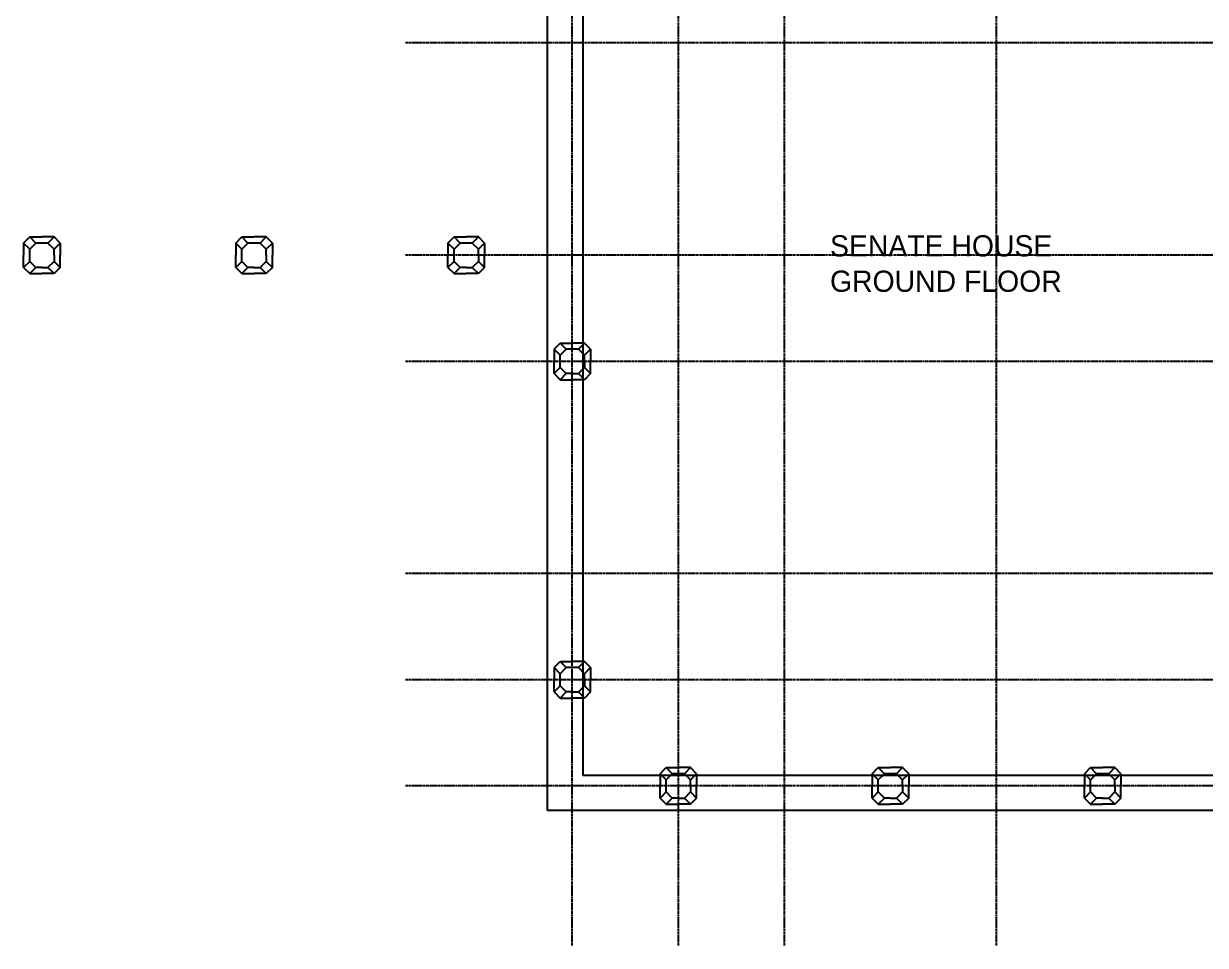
# Model space of a CAD drawing. Header units: millimetres. Extents: x -58291 to 85267, y -25390 to 74943.
# Drawn here: x -58291 to -41580, y -17978 to -4950 of the extents above; entities that cross this region are included whole.
import ezdxf

# ---------------------------------------------------------------- set-up
doc = ezdxf.new("R2010")
doc.units = ezdxf.units.MM
doc.linetypes.add('PCENTRE', pattern=[50.8, 31.75, -6.35, 6.35, -6.35])
doc.linetypes.add('PCENTRE2', pattern=[28.575, 19.05, -3.175, 3.175, -3.175])
for name, color, linetype in [('Basement 01 - General', 1, 'Continuous'), ('Basement 01 - Structural Members', 5, 'Continuous'), ('Boundaries_and_building_grids', 140, 'PCENTRE2'), ('TEXT', 2, 'Continuous')]:
    doc.layers.add(name, color=color, linetype=linetype)

msp = doc.modelspace()

# ---------------------------------------------------------------- linework, layer by layer
at = {"layer": 'Basement 01 - General', "color": 2, "linetype": 'Continuous', "lineweight": -3}
for p, q in [((-50383, 6926, -4600), (-50383, -15574, -4600)), ((-50883, -16074, -4600), (-50883, 6426, -4600)), ((-50383, -15574, -4600), (-23683, -15574, -4600)), ((-23183, -16074, -4600), (-50883, -16074, -4600))]:
    msp.add_line(p, q, dxfattribs=at)
at = {"layer": 'Basement 01 - Structural Members', "color": 5, "linetype": 'Continuous', "lineweight": -3}
for p, q in [((-58291, -8052, -4600), (-58205, -7966, -4600)), ((-58119, -8052, -4600), (-58205, -7966, -4600)), ((-58205, -7966, -4600), (-58033, -7966, -4600)), ((-57861, -7966, -4600), (-58033, -7966, -4600)), ((-57947, -8052, -4600), (-57861, -7966, -4600)), ((-57774, -8052, -4600), (-57861, -7966, -4600)), ((-55291, -8052, -4600), (-55205, -7966, -4600)), ((-55205, -7966, -4600), (-55033, -7966, -4600)), ((-55119, -8052, -4600), (-55205, -7966, -4600)), ((-54861, -7966, -4600), (-55033, -7966, -4600)), ((-54947, -8052, -4600), (-54861, -7966, -4600)), ((-54774, -8052, -4600), (-54861, -7966, -4600)), ((-52291, -8052, -4600), (-52205, -7966, -4600)), ((-52119, -8052, -4600), (-52205, -7966, -4600)), ((-52205, -7966, -4600), (-52033, -7966, -4600)), ((-51861, -7966, -4600), (-52033, -7966, -4600)), ((-51947, -8052, -4600), (-51861, -7966, -4600)), ((-51774, -8052, -4600), (-51861, -7966, -4600)), ((-58291, -8052, -4600), (-58291, -8224, -4600)), ((-58205, -8138, -4600), (-58291, -8052, -4600)), ((-58205, -8138, -4600), (-58119, -8052, -4600)), ((-58205, -8224, -4600), (-58205, -8138, -4600)), ((-58033, -8052, -4600), (-58119, -8052, -4600)), ((-57947, -8052, -4600), (-58033, -8052, -4600)), ((-57947, -8052, -4600), (-57861, -8138, -4600)), ((-57861, -8138, -4600), (-57774, -8052, -4600)), ((-57861, -8224, -4600), (-57861, -8138, -4600)), ((-57774, -8052, -4600), (-57774, -8224, -4600)), ((-55205, -8138, -4600), (-55291, -8052, -4600)), ((-55291, -8052, -4600), (-55291, -8224, -4600)), ((-55205, -8138, -4600), (-55119, -8052, -4600)), ((-55205, -8224, -4600), (-55205, -8138, -4600)), ((-55033, -8052, -4600), (-55119, -8052, -4600)), ((-54947, -8052, -4600), (-55033, -8052, -4600)), ((-54947, -8052, -4600), (-54861, -8138, -4600)), ((-54861, -8138, -4600), (-54774, -8052, -4600)), ((-54861, -8224, -4600), (-54861, -8138, -4600)), ((-54774, -8052, -4600), (-54774, -8224, -4600)), ((-52205, -8138, -4600), (-52291, -8052, -4600)), ((-52291, -8052, -4600), (-52291, -8224, -4600)), ((-52205, -8138, -4600), (-52119, -8052, -4600)), ((-52205, -8224, -4600), (-52205, -8138, -4600)), ((-52033, -8052, -4600), (-52119, -8052, -4600)), ((-51947, -8052, -4600), (-52033, -8052, -4600)), ((-51947, -8052, -4600), (-51861, -8138, -4600)), ((-51861, -8138, -4600), (-51774, -8052, -4600)), ((-51861, -8224, -4600), (-51861, -8138, -4600)), ((-51774, -8052, -4600), (-51774, -8224, -4600)), ((-58291, -8397, -4600), (-58291, -8224, -4600)), ((-58205, -8310, -4600), (-58291, -8397, -4600)), ((-58205, -8310, -4600), (-58205, -8224, -4600)), ((-58119, -8397, -4600), (-58205, -8310, -4600)), ((-57861, -8310, -4600), (-57947, -8397, -4600)), ((-57861, -8224, -4600), (-57861, -8310, -4600)), ((-57861, -8310, -4600), (-57774, -8397, -4600)), ((-57774, -8397, -4600), (-57774, -8224, -4600)), ((-55291, -8397, -4600), (-55291, -8224, -4600)), ((-55205, -8310, -4600), (-55291, -8397, -4600)), ((-55205, -8310, -4600), (-55205, -8224, -4600)), ((-55119, -8397, -4600), (-55205, -8310, -4600)), ((-54861, -8310, -4600), (-54947, -8397, -4600)), ((-54861, -8224, -4600), (-54861, -8310, -4600)), ((-54861, -8310, -4600), (-54774, -8397, -4600)), ((-54774, -8397, -4600), (-54774, -8224, -4600)), ((-52291, -8397, -4600), (-52291, -8224, -4600)), ((-52205, -8310, -4600), (-52291, -8397, -4600)), ((-52205, -8310, -4600), (-52205, -8224, -4600)), ((-52119, -8397, -4600), (-52205, -8310, -4600)), ((-51861, -8310, -4600), (-51947, -8397, -4600)), ((-51861, -8224, -4600), (-51861, -8310, -4600)), ((-51861, -8310, -4600), (-51774, -8397, -4600)), ((-51774, -8397, -4600), (-51774, -8224, -4600)), ((-58291, -8397, -4600), (-58205, -8483, -4600)), ((-58119, -8397, -4600), (-58205, -8483, -4600)), ((-58205, -8483, -4600), (-58033, -8483, -4600)), ((-58033, -8397, -4600), (-58119, -8397, -4600)), ((-58033, -8397, -4600), (-57947, -8397, -4600)), ((-57861, -8483, -4600), (-58033, -8483, -4600)), ((-57947, -8397, -4600), (-57861, -8483, -4600)), ((-57774, -8397, -4600), (-57861, -8483, -4600)), ((-55291, -8397, -4600), (-55205, -8483, -4600)), ((-55119, -8397, -4600), (-55205, -8483, -4600)), ((-55205, -8483, -4600), (-55033, -8483, -4600)), ((-55033, -8397, -4600), (-55119, -8397, -4600)), ((-55033, -8397, -4600), (-54947, -8397, -4600)), ((-54861, -8483, -4600), (-55033, -8483, -4600)), ((-54947, -8397, -4600), (-54861, -8483, -4600)), ((-54774, -8397, -4600), (-54861, -8483, -4600)), ((-52291, -8397, -4600), (-52205, -8483, -4600)), ((-52119, -8397, -4600), (-52205, -8483, -4600)), ((-52205, -8483, -4600), (-52033, -8483, -4600)), ((-52033, -8397, -4600), (-52119, -8397, -4600)), ((-52033, -8397, -4600), (-51947, -8397, -4600)), ((-51861, -8483, -4600), (-52033, -8483, -4600)), ((-51947, -8397, -4600), (-51861, -8483, -4600)), ((-51774, -8397, -4600), (-51861, -8483, -4600)), ((-50791, -9552, -4600), (-50705, -9466, -4600)), ((-50705, -9466, -4600), (-50533, -9466, -4600)), ((-50619, -9552, -4600), (-50705, -9466, -4600)), ((-50361, -9466, -4600), (-50533, -9466, -4600)), ((-50447, -9552, -4600), (-50361, -9466, -4600)), ((-50274, -9552, -4600), (-50361, -9466, -4600)), ((-50791, -9552, -4600), (-50791, -9724, -4600)), ((-50705, -9638, -4600), (-50791, -9552, -4600)), ((-50705, -9638, -4600), (-50619, -9552, -4600)), ((-50705, -9724, -4600), (-50705, -9638, -4600)), ((-50533, -9552, -4600), (-50619, -9552, -4600)), ((-50447, -9552, -4600), (-50533, -9552, -4600)), ((-50447, -9552, -4600), (-50361, -9638, -4600)), ((-50361, -9638, -4600), (-50274, -9552, -4600)), ((-50361, -9724, -4600), (-50361, -9638, -4600)), ((-50274, -9552, -4600), (-50274, -9724, -4600)), ((-50791, -9897, -4600), (-50791, -9724, -4600)), ((-50705, -9810, -4600), (-50791, -9897, -4600)), ((-50705, -9810, -4600), (-50705, -9724, -4600)), ((-50619, -9897, -4600), (-50705, -9810, -4600)), ((-50361, -9810, -4600), (-50447, -9897, -4600)), ((-50361, -9724, -4600), (-50361, -9810, -4600)), ((-50361, -9810, -4600), (-50274, -9897, -4600)), ((-50274, -9897, -4600), (-50274, -9724, -4600)), ((-50791, -9897, -4600), (-50705, -9983, -4600)), ((-50619, -9897, -4600), (-50705, -9983, -4600)), ((-50705, -9983, -4600), (-50533, -9983, -4600)), ((-50533, -9897, -4600), (-50619, -9897, -4600)), ((-50533, -9897, -4600), (-50447, -9897, -4600)), ((-50361, -9983, -4600), (-50533, -9983, -4600)), ((-50447, -9897, -4600), (-50361, -9983, -4600)), ((-50274, -9897, -4600), (-50361, -9983, -4600)), ((-50791, -14052, -4600), (-50705, -13966, -4600)), ((-50619, -14052, -4600), (-50705, -13966, -4600)), ((-50705, -13966, -4600), (-50533, -13966, -4600)), ((-50361, -13966, -4600), (-50533, -13966, -4600)), ((-50447, -14052, -4600), (-50361, -13966, -4600)), ((-50274, -14052, -4600), (-50361, -13966, -4600)), ((-50705, -14138, -4600), (-50791, -14052, -4600)), ((-50791, -14052, -4600), (-50791, -14224, -4600)), ((-50705, -14138, -4600), (-50619, -14052, -4600)), ((-50705, -14224, -4600), (-50705, -14138, -4600)), ((-50533, -14052, -4600), (-50619, -14052, -4600)), ((-50447, -14052, -4600), (-50533, -14052, -4600)), ((-50447, -14052, -4600), (-50361, -14138, -4600)), ((-50361, -14138, -4600), (-50274, -14052, -4600)), ((-50361, -14224, -4600), (-50361, -14138, -4600)), ((-50274, -14052, -4600), (-50274, -14224, -4600)), ((-50791, -14397, -4600), (-50791, -14224, -4600)), ((-50705, -14310, -4600), (-50791, -14397, -4600)), ((-50705, -14310, -4600), (-50705, -14224, -4600)), ((-50619, -14397, -4600), (-50705, -14310, -4600)), ((-50361, -14310, -4600), (-50447, -14397, -4600)), ((-50361, -14224, -4600), (-50361, -14310, -4600)), ((-50361, -14310, -4600), (-50274, -14397, -4600)), ((-50274, -14397, -4600), (-50274, -14224, -4600)), ((-50791, -14397, -4600), (-50705, -14483, -4600)), ((-50619, -14397, -4600), (-50705, -14483, -4600)), ((-50705, -14483, -4600), (-50533, -14483, -4600)), ((-50533, -14397, -4600), (-50619, -14397, -4600)), ((-50533, -14397, -4600), (-50447, -14397, -4600)), ((-50361, -14483, -4600), (-50533, -14483, -4600)), ((-50447, -14397, -4600), (-50361, -14483, -4600)), ((-50274, -14397, -4600), (-50361, -14483, -4600)), ((-49291, -15552, -4600), (-49205, -15466, -4600)), ((-49119, -15552, -4600), (-49205, -15466, -4600)), ((-49205, -15466, -4600), (-49033, -15466, -4600)), ((-48861, -15466, -4600), (-49033, -15466, -4600)), ((-48947, -15552, -4600), (-48861, -15466, -4600)), ((-48774, -15552, -4600), (-48861, -15466, -4600)), ((-46291, -15552, -4600), (-46205, -15466, -4600)), ((-46205, -15466, -4600), (-46033, -15466, -4600)), ((-46119, -15552, -4600), (-46205, -15466, -4600)), ((-45861, -15466, -4600), (-46033, -15466, -4600)), ((-45947, -15552, -4600), (-45861, -15466, -4600)), ((-45774, -15552, -4600), (-45861, -15466, -4600)), ((-43291, -15552, -4600), (-43205, -15466, -4600)), ((-43119, -15552, -4600), (-43205, -15466, -4600)), ((-43205, -15466, -4600), (-43033, -15466, -4600)), ((-42861, -15466, -4600), (-43033, -15466, -4600)), ((-42947, -15552, -4600), (-42861, -15466, -4600)), ((-42774, -15552, -4600), (-42861, -15466, -4600)), ((-49291, -15552, -4600), (-49291, -15724, -4600)), ((-49205, -15638, -4600), (-49291, -15552, -4600)), ((-49205, -15638, -4600), (-49119, -15552, -4600)), ((-49205, -15724, -4600), (-49205, -15638, -4600)), ((-49033, -15552, -4600), (-49119, -15552, -4600)), ((-48947, -15552, -4600), (-49033, -15552, -4600)), ((-48947, -15552, -4600), (-48861, -15638, -4600)), ((-48861, -15638, -4600), (-48774, -15552, -4600)), ((-48861, -15724, -4600), (-48861, -15638, -4600)), ((-48774, -15552, -4600), (-48774, -15724, -4600)), ((-46291, -15552, -4600), (-46291, -15724, -4600)), ((-46205, -15638, -4600), (-46291, -15552, -4600)), ((-46205, -15638, -4600), (-46119, -15552, -4600)), ((-46205, -15724, -4600), (-46205, -15638, -4600)), ((-46033, -15552, -4600), (-46119, -15552, -4600)), ((-45947, -15552, -4600), (-46033, -15552, -4600)), ((-45947, -15552, -4600), (-45861, -15638, -4600)), ((-45861, -15638, -4600), (-45774, -15552, -4600)), ((-45861, -15724, -4600), (-45861, -15638, -4600)), ((-45774, -15552, -4600), (-45774, -15724, -4600)), ((-43291, -15552, -4600), (-43291, -15724, -4600)), ((-43205, -15638, -4600), (-43291, -15552, -4600)), ((-43205, -15638, -4600), (-43119, -15552, -4600)), ((-43205, -15724, -4600), (-43205, -15638, -4600)), ((-43033, -15552, -4600), (-43119, -15552, -4600)), ((-42947, -15552, -4600), (-43033, -15552, -4600)), ((-42947, -15552, -4600), (-42861, -15638, -4600)), ((-42861, -15638, -4600), (-42774, -15552, -4600)), ((-42861, -15724, -4600), (-42861, -15638, -4600)), ((-42774, -15552, -4600), (-42774, -15724, -4600)), ((-49291, -15897, -4600), (-49291, -15724, -4600)), ((-49205, -15810, -4600), (-49291, -15897, -4600)), ((-49205, -15810, -4600), (-49205, -15724, -4600)), ((-49119, -15897, -4600), (-49205, -15810, -4600)), ((-48861, -15810, -4600), (-48947, -15897, -4600)), ((-48861, -15724, -4600), (-48861, -15810, -4600)), ((-48861, -15810, -4600), (-48774, -15897, -4600)), ((-48774, -15897, -4600), (-48774, -15724, -4600)), ((-46291, -15897, -4600), (-46291, -15724, -4600)), ((-46205, -15810, -4600), (-46291, -15897, -4600)), ((-46205, -15810, -4600), (-46205, -15724, -4600)), ((-46119, -15897, -4600), (-46205, -15810, -4600)), ((-45861, -15810, -4600), (-45947, -15897, -4600)), ((-45861, -15724, -4600), (-45861, -15810, -4600)), ((-45861, -15810, -4600), (-45774, -15897, -4600)), ((-45774, -15897, -4600), (-45774, -15724, -4600)), ((-43291, -15897, -4600), (-43291, -15724, -4600)), ((-43205, -15810, -4600), (-43291, -15897, -4600)), ((-43205, -15810, -4600), (-43205, -15724, -4600)), ((-43119, -15897, -4600), (-43205, -15810, -4600)), ((-42861, -15810, -4600), (-42947, -15897, -4600)), ((-42861, -15724, -4600), (-42861, -15810, -4600)), ((-42861, -15810, -4600), (-42774, -15897, -4600)), ((-42774, -15897, -4600), (-42774, -15724, -4600)), ((-49291, -15897, -4600), (-49205, -15983, -4600)), ((-49119, -15897, -4600), (-49205, -15983, -4600)), ((-49205, -15983, -4600), (-49033, -15983, -4600)), ((-49033, -15897, -4600), (-49119, -15897, -4600)), ((-49033, -15897, -4600), (-48947, -15897, -4600)), ((-48861, -15983, -4600), (-49033, -15983, -4600)), ((-48947, -15897, -4600), (-48861, -15983, -4600)), ((-48774, -15897, -4600), (-48861, -15983, -4600)), ((-46291, -15897, -4600), (-46205, -15983, -4600)), ((-46119, -15897, -4600), (-46205, -15983, -4600)), ((-46205, -15983, -4600), (-46033, -15983, -4600)), ((-46033, -15897, -4600), (-46119, -15897, -4600)), ((-46033, -15897, -4600), (-45947, -15897, -4600)), ((-45861, -15983, -4600), (-46033, -15983, -4600)), ((-45947, -15897, -4600), (-45861, -15983, -4600)), ((-45774, -15897, -4600), (-45861, -15983, -4600)), ((-43291, -15897, -4600), (-43205, -15983, -4600)), ((-43119, -15897, -4600), (-43205, -15983, -4600)), ((-43205, -15983, -4600), (-43033, -15983, -4600)), ((-43033, -15897, -4600), (-43119, -15897, -4600)), ((-43033, -15897, -4600), (-42947, -15897, -4600)), ((-42861, -15983, -4600), (-43033, -15983, -4600)), ((-42947, -15897, -4600), (-42861, -15983, -4600)), ((-42774, -15897, -4600), (-42861, -15983, -4600))]:
    msp.add_line(p, q, dxfattribs=at)
at = {"layer": 'Boundaries_and_building_grids', "color": 140, "linetype": 'PCENTRE', "lineweight": -3}
for p, q in [((-50533, -17978), (-50533, 67826)), ((-49033, -17978), (-49033, 67826)), ((-47533, -17978), (-47533, 67826)), ((-44533, -17978), (-44533, 67826)), ((50767, -5224), (-52891, -5224)), ((50767, -8224), (-52891, -8224)), ((50767, -9724), (-52891, -9724)), ((50767, -12724), (-52891, -12724)), ((50767, -14224), (-52891, -14224)), ((50767, -15724), (-52891, -15724))]:
    msp.add_line(p, q, dxfattribs=at)

# ---------------------------------------------------------------- texts
at = {"layer": 'TEXT', "insert": (-46888, -7941), "char_height": 300, "attachment_point": 1}
msp.add_mtext_dynamic_manual_height_columns('SENATE HOUSE \\PGROUND FLOOR', width=21372.59, gutter_width=1, heights=[0], dxfattribs=at)

doc.saveas('drawing.dxf')
